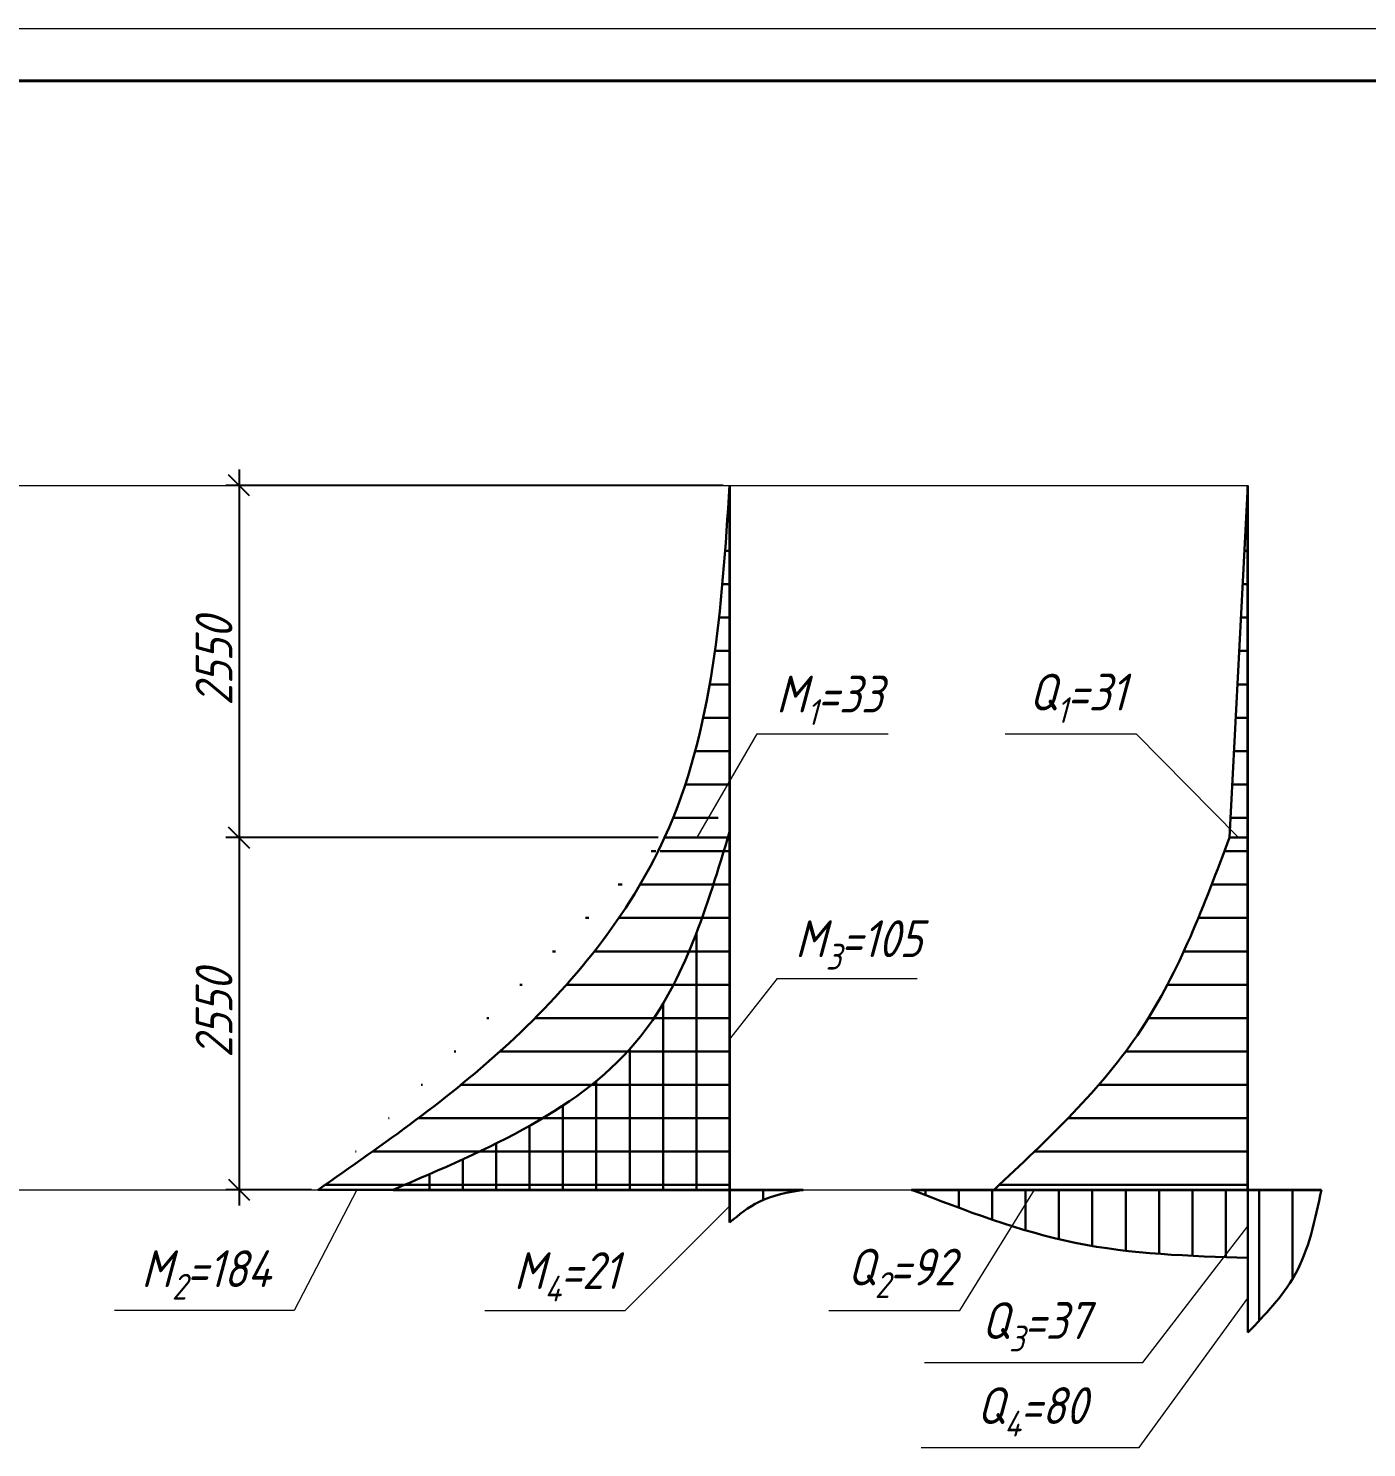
# Model space of a CAD drawing. Header units: millimetres. Extents: x -1004 to 900128, y -352756 to 107728.
# Drawn here: x 811204 to 823939, y -195979 to -182477 of the extents above; entities that cross this region are included whole.
import ezdxf

# ---------------------------------------------------------------- set-up
doc = ezdxf.new("R2010")
doc.units = ezdxf.units.MM
doc.linetypes.add('ACAD_ISO04W100', pattern=[30, 24, -3, 0, -3])
for name, color, linetype, lineweight in [('axles', 152, 'ACAD_ISO04W100', 20), ('basic', 95, 'Continuous', 30), ('frame', 173, 'Continuous', 40), ('size', 45, 'Continuous', 20), ('text', 13, 'Continuous', 20), ('thick', 42, 'Continuous', 35), ('thin', 153, 'Continuous', 18)]:
    doc.layers.add(name, color=color, linetype=linetype, lineweight=lineweight)
doc.styles.add('Structures', font='isocpeur.ttf', dxfattribs={"width": 0.85, "oblique": 15})
doc.styles.add('structures 5', font='isocpeur.ttf', dxfattribs={"width": 0.85, "oblique": 15, "height": 5})
doc.dimstyles.new('structures 3.5', dxfattribs={"dimtxt": 3.5, "dimasz": 2, "dimexe": 1.25, "dimexo": 0.625, "dimtad": 1, "dimtxsty": 'Structures', "dimblk": 'OBLIQUE', "dimcen": 2.5, "dimdle": 1.5, "dimadec": 0, "dimazin": 0, "dimtfac": 1, "dimtmove": 0, "dimatfit": 3, "dimfxl": 1, "dimarcsym": 0})
pattern_1 = [(90, (722628.4167675124, -198560.7088276158), (-317.5, 0), [])]

# ---------------------------------------------------------------- blocks, each defined once
blk = doc.blocks.new('_Oblique')
at = {"color": 0, "linetype": 'ByBlock', "lineweight": -2}
blk.add_line((-0.5, -0.5), (0.5, 0.5), dxfattribs=at)
blk = doc.blocks.new('*D1652')
at = {"layer": 'Defpoints', "color": 0, "transparency": 16777216}
for p in [(817876.6773259303, -186825.2601623846), (813208.4167675164, -190175.2601623846), (817258.6773259303, -190175.2601623846)]:
    blk.add_point(p, dxfattribs=at)
at = {"layer": 'size', "color": 0, "lineweight": -2, "transparency": 16777216}
for p, q in [((813208.4167675164, -186675.2601623846), (813208.4167675164, -190325.2601623846)), ((817814.1773259303, -186825.2601623846), (813083.4167675164, -186825.2601623846)), ((817196.1773259303, -190175.2601623846), (813083.4167675164, -190175.2601623846))]:
    blk.add_line(p, q, dxfattribs=at)
at = {"layer": 'size', "color": 0, "lineweight": -2, "transparency": 16777216, "xscale": 200, "yscale": 200, "zscale": 200}
for p, rotation in [((813208.4167675164, -186825.2601623846), 90), ((813208.4167675164, -190175.2601623846), 270)]:
    blk.add_blockref('_Oblique', p, dxfattribs=dict(at, rotation=rotation))
at = {"layer": 'size', "color": 0, "transparency": 16777216, "insert": (812970.9167675162, -188500.2601623848), "char_height": 350, "attachment_point": 5, "rotation": 90, "style": 'Structures'}
blk.add_mtext('2550', dxfattribs=at)
blk = doc.blocks.new('*D1653')
at = {"layer": 'Defpoints', "color": 0, "transparency": 16777216}
for p in [(813798.416767513, -190175.2601623846), (813208.4167675164, -193525.2601623846), (813961.6773259303, -193525.2601623846)]:
    blk.add_point(p, dxfattribs=at)
at = {"layer": 'size', "color": 0, "lineweight": -2, "transparency": 16777216}
for p, q in [((813208.4167675164, -190025.2601623846), (813208.4167675164, -193675.2601623846)), ((813735.916767513, -190175.2601623846), (813083.4167675164, -190175.2601623846)), ((813899.1773259303, -193525.2601623846), (813083.4167675164, -193525.2601623846))]:
    blk.add_line(p, q, dxfattribs=at)
at = {"layer": 'size', "color": 0, "lineweight": -2, "transparency": 16777216, "xscale": 200, "yscale": 200, "zscale": 200}
for p, rotation in [((813208.4167675164, -190175.2601623846), 90), ((813208.4167675164, -193525.2601623846), 270)]:
    blk.add_blockref('_Oblique', p, dxfattribs=dict(at, rotation=rotation))
at = {"layer": 'size', "color": 0, "transparency": 16777216, "insert": (812970.9167675162, -191850.2601623848), "char_height": 350, "attachment_point": 5, "rotation": 90, "style": 'Structures'}
blk.add_mtext('2550', dxfattribs=at)

msp = doc.modelspace()

# ---------------------------------------------------------------- hatches: boundary and pattern name
at = {"layer": 'basic'}
h = msp.add_hatch(dxfattribs=at)
h.set_pattern_fill('ANSI31', color=256, scale=100, angle=315)
h.set_pattern_definition([(0, (722628.4167675124, -198560.7088276158), (8.526512829121202e-14, 317.5), [])])
edge = h.paths.add_edge_path()
edge.add_line((817876.6773259299, -190175.2601623846), (817258.6773259299, -190175.2601623846))
edge.add_spline(control_points=[(817258.6773259299, -190175.2601623846), (816922.4708774106, -190911.3486777515), (815881.3389678226, -192188.4266216367), (814586.1222454259, -193090.402844556), (813961.6773259299, -193525.2601623846)], knot_values=[0, 0, 0, 9.094947017729282e-13, 2456.252634354829, 4742.864074920832, 4742.864074920832, 4742.864074920832, 4742.864074920832], degree=3, periodic=0)
edge.add_line((813961.6773259299, -193525.2601623846), (817876.6773259299, -193525.2601623846))
edge.add_line((817876.6773259299, -193525.2601623846), (817876.6773259299, -190175.2601623846))
edge = h.paths.add_edge_path()
edge.add_spline(control_points=[(817876.6773259299, -186825.2601623846), (817800.816258747, -187989.8270886366), (817724.955191564, -189154.3940148887), (817258.6773259299, -190175.2601623846)], knot_values=[0, 0, 0, 0, 3406.526676836684, 3406.526676836684, 3406.526676836684, 3406.526676836684], degree=3, periodic=0)
edge.add_line((817258.6773259299, -190175.2601623846), (817567.6773259299, -190175.2601623846))
edge.add_line((817567.6773259299, -190175.2601623846), (817876.6773259299, -189886.491988193))
edge.add_line((817876.6773259299, -189886.491988193), (817876.6773259299, -186825.2601623846))
h = msp.add_hatch(dxfattribs=at)
h.set_pattern_fill('ANSI31', color=256, scale=100, angle=315)
h.set_pattern_definition([(0, (720998.4167675124, -198560.7088276158), (8.526512829121202e-14, 317.5), [])])
edge = h.paths.add_edge_path()
edge.add_line((822808.4167675124, -190175.2601623846), (822633.4167675124, -190175.2601623846))
edge.add_spline(control_points=[(822633.4167675124, -190175.2601623846), (822396.0383493123, -190812.0990501799), (821914.1462314957, -192104.919360782), (820905.305822405, -193047.1626915475), (820393.4167675124, -193525.2601623846)], knot_values=[0, 0, 0, 0, 2009.443412837147, 4079.288038007142, 4079.288038007142, 4079.288038007142, 4079.288038007142], degree=3, periodic=0)
edge.add_line((820393.4167675124, -193525.2601623846), (822808.4167675124, -193525.2601623846))
edge.add_line((822808.4167675124, -193525.2601623846), (822808.4167675124, -190175.2601623846))
h.paths.add_polyline_path([(822808.4167675124, -186825.2601623846), (822633.4167675124, -190175.2601623846), (822808.4167675124, -190175.2601623846)])
h = msp.add_hatch(dxfattribs=at)
h.set_pattern_fill('ANSI31', color=256, scale=100, angle=45)
h.set_pattern_definition(pattern_1)
edge = h.paths.add_edge_path()
edge.add_line((817876.6773259299, -190175.2601623846), (817860.422545103, -190175.2601623846))
edge.add_spline(control_points=[(817860.422545103, -190175.2601623845), (817652.3613332947, -190866.0956073492), (817154.4340919369, -192470.3497462263), (815578.330690844, -193141.3792506416), (814676.6773259299, -193525.2601623846)], knot_values=[53.91940055703866, 53.91940055703866, 53.91940055703866, 53.91940055703866, 2123.558099905938, 4890.400115360955, 4890.400115360955, 4890.400115360955, 4890.400115360955], degree=3, periodic=0)
edge.add_line((814676.6773259297, -193525.2601623846), (817876.6773259297, -193525.2601623846))
edge.add_line((817876.6773259299, -193525.2601623846), (817876.6773259299, -190175.2601623846))
h = msp.add_hatch(dxfattribs=at)
h.set_pattern_fill('ANSI31', color=256, scale=100, angle=45)
h.set_pattern_definition(pattern_1)
edge = h.paths.add_edge_path()
edge.add_spline(control_points=[(817876.6773259299, -193837.2601623846), (817966.9521645017, -193763.9992569692), (818171.2517340223, -193598.2036523929), (818431.4526479243, -193551.3887419822), (818576.6773259299, -193525.2601623846)], knot_values=[0, 0, 0, 0, 343.5251666801937, 777.426410088535, 777.426410088535, 777.426410088535, 777.426410088535], degree=3, periodic=0)
edge.add_line((818576.6773259299, -193525.2601623846), (817876.6773259299, -193525.2601623846))
edge.add_line((817876.6773259299, -193525.2601623846), (817876.6773259299, -193837.2601623846))
h = msp.add_hatch(dxfattribs=at)
h.set_pattern_fill('ANSI31', color=256, scale=100, angle=45)
h.set_pattern_definition([(90, (720998.4167675124, -198560.7088276158), (-317.5, 0), [])])
edge = h.paths.add_edge_path()
edge.add_spline(control_points=[(819608.4167675124, -193525.2601623846), (820121.4463550539, -193723.9993235491), (821151.0200031499, -194122.8390944877), (822254.6953724183, -194156.8019215575), (822808.4167675124, -194173.8413015328)], knot_values=[0, 0, 0, 0, 1637.504257511917, 3286.226122471569, 3286.226122471569, 3286.226122471569, 3286.226122471569], degree=3, periodic=0)
edge.add_line((822808.4167675124, -194173.8413015328), (822808.4167675124, -193525.2601623846))
edge.add_line((822808.4167675124, -193525.2601623846), (820393.4167675124, -193525.2601623846))
edge.add_line((820393.4167675124, -193525.2601623846), (819608.4167675124, -193525.2601623846))
edge = h.paths.add_edge_path()
edge.add_spline(control_points=[(822808.4167675124, -194884.0493285363), (822926.1158203008, -194761.1495100008), (823223.9360976764, -194389.6732432671), (823456.3125643686, -194045.2072126612), (823508.4167675124, -193525.2601623846)], knot_values=[0, 0, 0, 0, 935.4950492465412, 2207.031175490159, 2207.031175490159, 2207.031175490159, 2207.031175490159], degree=3, periodic=0)
edge.add_line((823508.4167675124, -193525.2601623846), (822808.4167675124, -193525.2601623846))
edge.add_line((822808.4167675124, -193525.2601623846), (822808.4167675124, -194884.0493285363))

# ---------------------------------------------------------------- linework, layer by layer
at = {"layer": 'axles', "ltscale": 0.4}
for p, q in [((806451.6138258409, -186825.2601623846), (822808.4167675124, -186825.2601623846)), ((807151.6138258409, -193525.2601623846), (819608.4167675124, -193525.2601623846))]:
    msp.add_line(p, q, dxfattribs=at)
at = {"layer": 'basic'}
for p, q in [((822633.4167675124, -190175.2601623846), (822808.4167675124, -186825.2601623846)), ((817876.6773259299, -190175.2601623846), (817258.6773259299, -190175.2601623846)), ((817876.6773259299, -193525.2601623846), (817876.6773259299, -190121.2601623846)), ((822808.4167675124, -190175.2601623846), (822633.4167675124, -190175.2601623846)), ((817876.6773259299, -193525.2601623846), (813961.6773259299, -193525.2601623846)), ((817876.6773259299, -193525.2601623846), (817876.6773259299, -193837.2601623846)), ((822808.4167675124, -193525.2601623846), (820393.4167675124, -193525.2601623846)), ((822808.4167675124, -193525.2601623846), (822808.4167675124, -194884.0493285363))]:
    msp.add_line(p, q, dxfattribs=at)
for points in [[(813961.6773259299, -193525.2601623846), (815775.9536276583, -192133.501066451), (817258.6773259299, -190175.2601623846), (817876.6773259299, -186825.2601623846)], [(817876.6773259299, -190121.2601623846), (817028.7797785082, -192068.1984646306), (814676.6773259299, -193525.2601623846)], [(822633.4167675124, -190175.2601623846), (821793.4167675124, -192000.7088276158), (820393.4167675124, -193525.2601623846)], [(817876.6773259299, -193837.2601623846), (818158.4167675124, -193640.7088276158), (818576.6773259299, -193525.2601623846)], [(822808.4167675124, -194173.8413015328), (821165.9047023371, -194030.8801048762), (819608.4167675124, -193525.2601623846)], [(822808.4167675124, -194884.0493285363), (823252.1712941547, -194342.0052061516), (823508.4167675124, -193525.2601623846)]]:
    msp.add_spline(points, degree=3, dxfattribs=at)
at = {"layer": 'frame'}
msp.add_line((786769.4192244613, -182977.227488953), (843669.4192244613, -182977.227488953), dxfattribs=at)
at = {"layer": 'thick'}
for p, q in [((817876.6773259299, -186825.2601623846), (817876.6773259299, -193525.2601623846)), ((822808.4167675124, -193525.2601623846), (822808.4167675124, -186825.2601623846)), ((814676.6773259299, -193525.2601623846), (818576.6773259299, -193525.2601623846)), ((819608.4167675124, -193525.2601623846), (823508.4167675124, -193525.2601623846))]:
    msp.add_line(p, q, dxfattribs=at)
at = {"layer": 'thin'}
for p, q in [((784769.4192244613, -182477.227488953), (844169.4192244613, -182477.227488953)), ((817567.6773259299, -190175.2601623846), (818138.4167675124, -189189.8658022704)), ((818138.4167675124, -189189.8658022704), (819385.1589621536, -189189.8658022704)), ((820499.172906548, -189189.8658022704), (821745.9151011892, -189189.8658022704)), ((821745.9151011892, -189189.8658022704), (822720.9167675124, -190175.2601623846)), ((818328.4167675124, -191516.856354981), (817876.6773259299, -192093.2073908914)), ((818328.4167675124, -191516.856354981), (819662.2950973656, -191516.856354981)), ((814328.5569841617, -193525.2601623846), (813733.3237839411, -194674.1134728478)), ((820068.4167675124, -194674.1134728478), (820778.4167675124, -193525.2601623846)), ((816882.2950973656, -194674.1134728478), (817876.6773259299, -193681.2601623846)), ((821807.8880320374, -195169.8106510316), (822808.4167675124, -193872.1742855334)), ((821773.5302178579, -195979.1390661217), (822808.4167675124, -194556.8537477515)), ((813733.3237839411, -194674.1134728478), (812024.3724741074, -194674.1134728478)), ((815548.4167675124, -194674.1134728478), (816882.2950973656, -194674.1134728478)), ((818821.6745728713, -194674.1134728478), (820068.4167675124, -194674.1134728478)), ((819732.7745816918, -195169.8106510316), (821807.8880320374, -195169.8106510316)), ((819698.4167675124, -195979.1390661217), (821773.5302178579, -195979.1390661217))]:
    msp.add_line(p, q, dxfattribs=at)

# ---------------------------------------------------------------- texts
at = {"layer": 'text', "char_height": 350, "attachment_point": 5, "style": 'structures 5'}
for s, insert, width in [('\\A1;Q{\\H0.7x;\\S^ 1;}=31', (821189.0369289235, -188850.7088276158), 1401.583920005622), ('\\A1;M{\\H0.7x;\\S^ 1;}=33', (818828.2807898879, -188870.0876489736), 1401.583920005622), ('\\A1;M{\\H0.7x;\\S^ 3;}=105', (819105.4169250999, -191197.0782016842), 1401.583920005622), ('\\A1;M{\\H0.7x;\\S^ 2;}=184', (812895.0776507304, -194336.3230462868), 1514.967067832156), ('\\A1;M{\\H0.7x;\\S^ 4;}=21', (816325.4169250999, -194354.335319551), 1401.583920005622), ('\\A1;Q{\\H0.7x;\\S^ 2;}=92', (819511.5385952467, -194320.7088276158), 1401.583920005622), ('\\A1;\\pxt3;Q{\\H0.7x;\\S^ 3;}=37', (820787.8880320374, -194829.8106510316), 1401.583920005622), ('\\A1;\\pxt3;Q{\\H0.7x;\\S^ 4;}=80', (820753.5302178579, -195639.1390661217), 1401.583920005622)]:
    msp.add_mtext(s, dxfattribs=dict(at, insert=insert, width=width))

# ---------------------------------------------------------------- dimensions: what is measured, and where the dimension line sits
at = {"layer": 'size'}
for base, p1, p2, picture, middle in [((813208.4167675164, -190175.2601623846), (817876.6773259299, -186825.2601623846), (817258.6773259299, -190175.2601623846), '*D1652', (812970.9167675162, -188500.2601623848)), ((813208.4167675164, -193525.2601623846), (813798.4167675126, -190175.2601623846), (813961.6773259299, -193525.2601623846), '*D1653', (812970.9167675162, -191850.2601623848))]:
    dim = msp.add_linear_dim(base=base, p1=p1, p2=p2, angle=90, text='2550', dimstyle='structures 3.5', dxfattribs=at)
    dim.commit()
    dim.dimension.update_dxf_attribs({"geometry": picture, "text_midpoint": middle})

doc.saveas('drawing.dxf')
